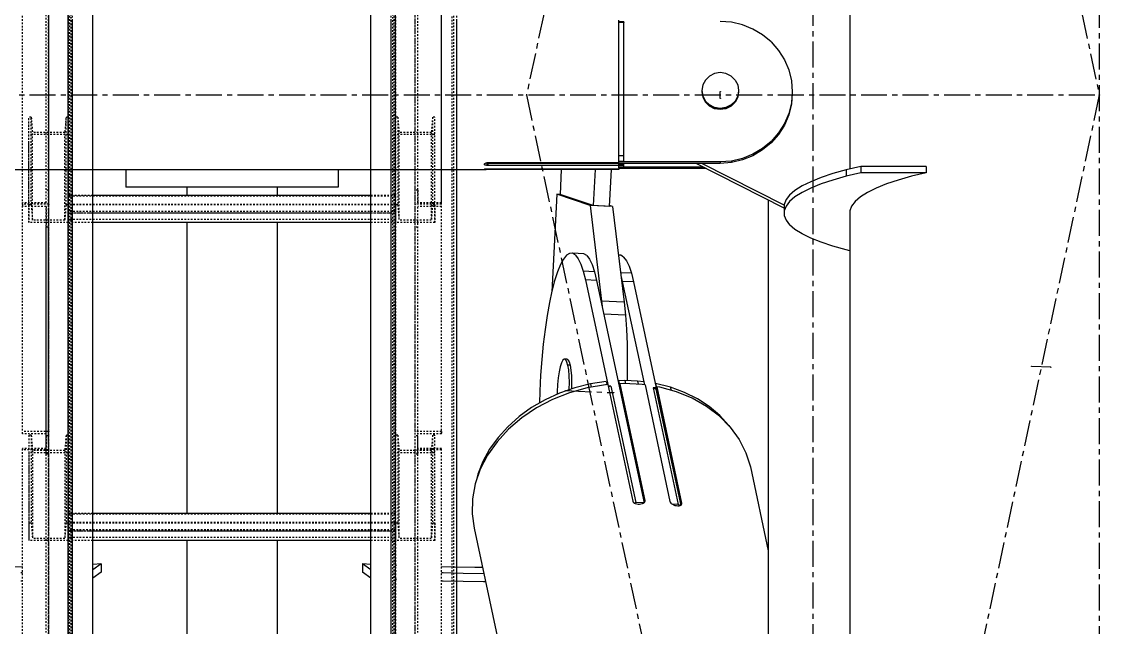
# Model space of a CAD drawing. Header units: millimetres. Extents: x 5143 to 30813, y 232 to 21408.
# Drawn here: x 12040.7 to 12370, y 18037.8 to 18222.7 of the extents above; entities that cross this region are included whole.
import ezdxf

# ---------------------------------------------------------------- set-up
doc = ezdxf.new("R2010")
doc.units = ezdxf.units.MM
doc.header["$LTSCALE"] = 0.25
for name, pattern in [('CENTER', [50.8, 31.75, -6.35, 6.35, -6.35]), ('XKITLINE00', [0]), ('XKITLINE02', [4, 2, -2]), ('XKITLINE03', [6, 3, -1, 1, -1])]:
    doc.linetypes.add(name, pattern=pattern)

msp = doc.modelspace()

# ---------------------------------------------------------------- linework, layer by layer
at = {"color": 1, "linetype": 'XKITLINE03'}
for p, q in [((12049.02, 19347.97), (12049.01, 17639.73)), ((12055.02, 19330.99), (12055.02, 17630.24)), ((12154.97, 17630.24), (12154.97, 19330.99)), ((12049.01, 18286.13), (12049.01, 18166.91)), ((12160.99, 18166.91), (12160.99, 18286.13)), ((12055.01, 18188.18), (12055.01, 18161.37)), ((12154.99, 18161.37), (12154.99, 18188.18)), ((12049.01, 18166.91), (12049.01, 18097.59)), ((12160.99, 18097.59), (12160.99, 18166.91)), ((12154.99, 18164.24), (12055.01, 18164.24)), ((12049.01, 18091.94), (12049.01, 17972.73)), ((12055.01, 18091.09), (12055.01, 18064.28)), ((12154.99, 18064.28), (12154.99, 18091.09)), ((12160.99, 17972.73), (12160.99, 18091.94)), ((12154.99, 18067.15), (12055.01, 18067.15))]:
    msp.add_line(p, q, dxfattribs=at)
at = {"color": 3, "linetype": 'XKITLINE02'}
for p, q in [((12054.93, 17642.74), (12054.93, 19342.25)), ((12055.46, 17641.93), (12055.47, 19341.44)), ((12154.54, 17641.93), (12154.54, 19341.44)), ((12155.07, 17642.74), (12155.07, 19342.25)), ((12172.31, 17642.74), (12172.31, 19342.25)), ((12172.84, 17641.93), (12172.84, 19341.44)), ((12062.52, 17630.44), (12062.52, 19335.78)), ((12147.47, 17630.24), (12147.47, 19335.78)), ((12154.12, 17630.57), (12154.12, 19335.45)), ((12154.97, 17630.24), (12154.97, 19335.78)), ((12055.02, 17630.24), (12055.02, 19043.1)), ((12055.87, 17630.57), (12055.87, 19043.1)), ((12056.31, 17641.93), (12056.31, 19043.1)), ((12062.52, 17635.03), (12062.52, 19043.1)), ((12147.47, 17634.82), (12147.47, 19043.1)), ((12153.69, 17672.9), (12153.69, 19043.1)), ((12173.69, 17641.93), (12173.69, 19043.1)), ((12048.21, 18167.34), (12048.21, 18290.45)), ((12049.01, 18166.91), (12049.01, 18290.45)), ((12160.99, 18166.91), (12160.99, 18290.45)), ((12161.79, 18167.34), (12161.79, 18290.45)), ((12041.01, 18166.91), (12041.01, 18286.56)), ((12168.99, 18166.91), (12168.99, 18286.56)), ((12168.99, 18167.34), (12168.99, 18286.56)), ((12056.31, 18177.45), (12056.31, 18223.1)), ((12062.52, 18177.45), (12062.52, 18223.1)), ((12147.47, 18177.45), (12147.47, 18223.1)), ((12153.69, 18177.45), (12153.69, 18223.1)), ((12173.69, 18177.45), (12173.69, 18223.1)), ((12043.69, 18193.52), (12043.01, 18193.52)), ((12043.01, 18185.59), (12043.01, 18193.52)), ((12043.01, 18166.71), (12043.01, 18193.52)), ((12043.69, 18193.52), (12044.07, 18188.86)), ((12043.69, 18166.71), (12043.69, 18193.52)), ((12054.33, 18193.52), (12053.95, 18188.86)), ((12055.01, 18193.52), (12054.33, 18193.52)), ((12054.33, 18166.71), (12054.33, 18193.52)), ((12055.01, 18193.52), (12055.01, 18188.18)), ((12055.01, 18166.71), (12055.01, 18193.52)), ((12154.99, 18161.37), (12154.99, 18193.52)), ((12155.67, 18193.52), (12154.99, 18193.52)), ((12155.67, 18193.52), (12155.67, 18166.71)), ((12155.67, 18193.52), (12156.05, 18188.86)), ((12166.31, 18193.52), (12165.93, 18188.86)), ((12166.31, 18193.52), (12166.31, 18166.71)), ((12166.99, 18193.52), (12166.31, 18193.52)), ((12166.99, 18161.37), (12166.99, 18193.52)), ((12055.01, 18188.18), (12043.01, 18188.18)), ((12053.95, 18188.86), (12044.07, 18188.86)), ((12044.07, 18162.05), (12044.07, 18188.86)), ((12053.95, 18162.05), (12053.95, 18188.86)), ((12055.01, 18161.37), (12055.01, 18188.18)), ((12166.99, 18188.18), (12154.99, 18188.18)), ((12156.05, 18188.86), (12156.05, 18162.05)), ((12165.93, 18188.86), (12156.05, 18188.86)), ((12165.93, 18188.86), (12165.93, 18162.05)), ((12043.01, 18161.37), (12043.01, 18185.59)), ((12049.01, 18171.23), (12048.21, 18171.23)), ((12161.79, 18171.23), (12160.99, 18171.23)), ((12161.79, 18171.23), (12161.79, 18167.34)), ((12055.01, 18161.37), (12055.01, 18169.58)), ((12062.52, 18169.58), (12055.01, 18169.58)), ((12154.99, 18169.42), (12055.01, 18169.42)), ((12154.99, 18169.58), (12147.47, 18169.58)), ((12154.99, 18161.37), (12154.99, 18169.58)), ((12048.21, 18167.34), (12041.01, 18167.34)), ((12049.01, 18166.91), (12041.01, 18166.91)), ((12041.01, 18166.91), (12041.01, 18166.21)), ((12049.01, 18166.91), (12041.01, 18166.91)), ((12041.01, 18096.89), (12041.01, 18166.91)), ((12048.21, 18166.21), (12041.01, 18166.21)), ((12043.69, 18166.71), (12043.01, 18166.71)), ((12043.01, 18166.71), (12043.01, 18161.37)), ((12043.69, 18166.71), (12044.07, 18162.05)), ((12048.21, 18166.21), (12048.21, 18159.94)), ((12048.21, 18094.1), (12048.21, 18166.21)), ((12049.01, 18166.91), (12049.01, 18159.94)), ((12049.01, 18094.1), (12049.01, 18166.91)), ((12054.33, 18166.71), (12053.95, 18162.05)), ((12055.01, 18166.71), (12054.33, 18166.71)), ((12154.99, 18166.87), (12055.01, 18166.87)), ((12154.99, 18166.71), (12055.01, 18166.71)), ((12055.01, 18166.71), (12055.01, 18161.37)), ((12154.99, 18164.66), (12055.01, 18164.66)), ((12154.99, 18166.71), (12154.99, 18161.37)), ((12155.67, 18166.71), (12154.99, 18166.71)), ((12155.67, 18166.71), (12156.05, 18162.05)), ((12168.99, 18166.91), (12160.99, 18166.91)), ((12160.99, 18090.62), (12160.99, 18166.91)), ((12168.99, 18166.91), (12160.99, 18166.91)), ((12168.99, 18167.34), (12161.79, 18167.34)), ((12161.79, 18090.62), (12161.79, 18166.21)), ((12168.99, 18166.21), (12161.79, 18166.21)), ((12166.31, 18166.71), (12165.93, 18162.05)), ((12166.99, 18166.71), (12166.31, 18166.71)), ((12166.99, 18166.71), (12166.99, 18161.37)), ((12168.99, 18096.89), (12168.99, 18166.91)), ((12055.01, 18161.37), (12043.01, 18161.37)), ((12053.95, 18162.05), (12044.07, 18162.05)), ((12062.52, 18164.24), (12055.01, 18164.24)), ((12154.99, 18162.3), (12055.01, 18162.3)), ((12062.52, 18161.37), (12055.01, 18161.37)), ((12154.99, 18164.24), (12147.47, 18164.24)), ((12154.99, 18161.37), (12147.47, 18161.37)), ((12166.99, 18161.37), (12154.99, 18161.37)), ((12165.93, 18162.05), (12156.05, 18162.05)), ((12049.01, 18159.94), (12048.21, 18159.94)), ((12048.21, 18090.62), (12048.21, 18159.94)), ((12049.01, 18090.62), (12049.01, 18159.94)), ((12161.79, 18159.94), (12160.99, 18159.94)), ((12049.01, 18097.59), (12041.01, 18097.59)), ((12048.21, 18096.89), (12041.01, 18096.89)), ((12043.69, 18096.43), (12043.01, 18096.43)), ((12043.01, 18096.43), (12043.01, 18091.09)), ((12043.01, 18096.43), (12043.01, 18069.62)), ((12043.69, 18096.43), (12044.07, 18091.77)), ((12043.69, 18096.43), (12043.69, 18069.62)), ((12049.01, 18096.26), (12048.21, 18096.26)), ((12048.21, 18096.26), (12048.21, 18092.38)), ((12048.21, 17973.16), (12048.21, 18096.26)), ((12049.01, 18096.26), (12049.01, 18091.94)), ((12049.01, 17972.73), (12049.01, 18096.26)), ((12054.33, 18096.43), (12053.95, 18091.77)), ((12055.01, 18096.43), (12054.33, 18096.43)), ((12054.33, 18096.43), (12054.33, 18069.62)), ((12055.01, 18096.43), (12055.01, 18091.09)), ((12055.01, 18096.43), (12055.01, 18069.62)), ((12154.99, 18064.28), (12154.99, 18096.43)), ((12155.67, 18096.43), (12154.99, 18096.43)), ((12155.67, 18096.43), (12155.67, 18069.62)), ((12155.67, 18096.43), (12156.05, 18091.77)), ((12160.99, 18090.62), (12160.99, 18097.59)), ((12168.99, 18097.59), (12160.99, 18097.59)), ((12160.99, 17972.73), (12160.99, 18096.26)), ((12161.79, 18096.26), (12160.99, 18096.26)), ((12161.79, 18090.62), (12161.79, 18096.89)), ((12168.99, 18096.89), (12161.79, 18096.89)), ((12161.79, 17973.16), (12161.79, 18096.26)), ((12166.31, 18096.43), (12165.93, 18091.77)), ((12166.31, 18096.43), (12166.31, 18069.62)), ((12166.99, 18096.43), (12166.31, 18096.43)), ((12166.99, 18064.28), (12166.99, 18096.43)), ((12168.99, 18097.59), (12168.99, 18096.89)), ((12048.21, 18092.38), (12041.01, 18092.38)), ((12041.01, 18092.38), (12041.01, 18091.94)), ((12041.01, 17972.73), (12041.01, 18092.38)), ((12168.99, 18092.38), (12161.79, 18092.38)), ((12168.99, 17972.73), (12168.99, 18092.38)), ((12049.01, 18091.94), (12041.01, 18091.94)), ((12055.01, 18091.09), (12043.01, 18091.09)), ((12043.01, 18091.09), (12043.01, 18064.28)), ((12053.95, 18091.77), (12044.07, 18091.77)), ((12044.07, 18091.77), (12044.07, 18064.95)), ((12049.01, 18090.62), (12048.21, 18090.62)), ((12053.95, 18091.77), (12053.95, 18064.95)), ((12055.01, 18091.09), (12055.01, 18064.28)), ((12166.99, 18091.09), (12154.99, 18091.09)), ((12156.05, 18091.77), (12156.05, 18064.95)), ((12165.93, 18091.77), (12156.05, 18091.77)), ((12168.99, 18091.94), (12160.99, 18091.94)), ((12161.79, 18090.62), (12160.99, 18090.62)), ((12165.93, 18091.77), (12165.93, 18064.95)), ((12055.01, 18064.28), (12055.01, 18072.49)), ((12062.52, 18072.49), (12055.01, 18072.49)), ((12154.99, 18072.33), (12055.01, 18072.33)), ((12154.99, 18072.49), (12147.47, 18072.49)), ((12154.99, 18064.28), (12154.99, 18072.49)), ((12043.69, 18069.62), (12043.01, 18069.62)), ((12043.01, 18069.62), (12043.01, 18064.28)), ((12043.69, 18069.62), (12044.07, 18064.95)), ((12054.33, 18069.62), (12053.95, 18064.95)), ((12055.01, 18069.62), (12054.33, 18069.62)), ((12154.99, 18069.78), (12055.01, 18069.78)), ((12154.99, 18069.62), (12055.01, 18069.62)), ((12055.01, 18069.62), (12055.01, 18064.28)), ((12154.99, 18069.62), (12154.99, 18064.28)), ((12155.67, 18069.62), (12154.99, 18069.62)), ((12155.67, 18069.62), (12156.05, 18064.95)), ((12166.31, 18069.62), (12165.93, 18064.95)), ((12166.99, 18069.62), (12166.31, 18069.62)), ((12166.99, 18069.62), (12166.99, 18064.28)), ((12154.99, 18067.57), (12055.01, 18067.57)), ((12062.52, 18067.15), (12055.01, 18067.15)), ((12154.99, 18067.15), (12147.47, 18067.15)), ((12055.01, 18064.28), (12043.01, 18064.28)), ((12053.95, 18064.95), (12044.07, 18064.95)), ((12154.99, 18065.21), (12055.01, 18065.21)), ((12062.52, 18064.28), (12055.01, 18064.28)), ((12154.99, 18064.28), (12147.47, 18064.28)), ((12166.99, 18064.28), (12154.99, 18064.28)), ((12165.93, 18064.95), (12156.05, 18064.95))]:
    msp.add_line(p, q, dxfattribs=at)
at = {"color": 8, "linetype": 'CENTER'}
for p, q in [((12370, 19282.77), (12370, 17654.86)), ((12370, 19020.27), (12195, 18200.27)), ((12282.5, 18610.27), (12282.5, 17790.27)), ((12282.5, 18610.27), (12370, 18200.27)), ((12254.2, 18199.27), (12254.2, 18201.28)), ((11840, 18200.27), (12370, 18200.28)), ((12195, 18200.27), (12370, 17380.27)), ((12370, 18200.27), (12282.5, 17790.27)), ((12355.23, 18117.18), (12349.34, 18117.42)), ((12206.96, 18110.04), (12221.68, 18109.42))]:
    msp.add_line(p, q, dxfattribs=at)
at = {"color": 8, "linetype": 'XKITLINE00'}
for p, q in [((12293.8, 18229.97), (12293.8, 18177.65)), ((12223.2, 18179.53), (12223.2, 18223.07)), ((12224.7, 18222.62), (12223.2, 18222.62)), ((12224.7, 18222.4), (12223.2, 18222.4)), ((12224.7, 18222.62), (12224.7, 18222.4)), ((12224.7, 18183.97), (12224.7, 18222.4)), ((12257.64, 18222.46), (12254.2, 18222.72)), ((12260.99, 18221.68), (12257.64, 18222.46)), ((12264.18, 18220.39), (12260.99, 18221.68)), ((12267.13, 18218.63), (12264.18, 18220.39)), ((12269.75, 18216.44), (12267.13, 18218.63)), ((12269.75, 18216.44), (12271.99, 18213.88)), ((12271.99, 18213.88), (12273.8, 18211.02)), ((12273.8, 18211.02), (12275.12, 18207.91)), ((12275.12, 18207.91), (12275.92, 18204.63)), ((12249.66, 18204.84), (12248.87, 18203.32)), ((12250.9, 18206.05), (12249.66, 18204.84)), ((12252.46, 18206.83), (12250.9, 18206.05)), ((12254.2, 18207.09), (12252.46, 18206.83)), ((12255.93, 18206.83), (12254.2, 18207.09)), ((12257.49, 18206.05), (12255.93, 18206.83)), ((12258.73, 18204.84), (12257.49, 18206.05)), ((12258.73, 18204.84), (12259.52, 18203.32)), ((12275.92, 18204.63), (12276.2, 18201.28)), ((12248.87, 18203.32), (12248.6, 18201.64)), ((12248.6, 18201.64), (12248.87, 18199.95)), ((12248.6, 18201.64), (12248.6, 18201.46)), ((12248.6, 18201.46), (12248.6, 18201.28)), ((12248.6, 18201.46), (12248.87, 18199.77)), ((12248.6, 18201.46), (12248.87, 18199.77)), ((12248.6, 18201.28), (12248.87, 18199.59)), ((12259.52, 18203.32), (12259.8, 18201.64)), ((12259.8, 18201.64), (12259.52, 18199.95)), ((12259.8, 18201.46), (12259.52, 18199.77)), ((12259.8, 18201.46), (12259.52, 18199.77)), ((12259.8, 18201.28), (12259.52, 18199.59)), ((12259.8, 18201.64), (12259.8, 18201.46)), ((12259.8, 18201.46), (12259.8, 18201.28)), ((12276.2, 18201.28), (12275.92, 18197.92)), ((12276.2, 18200.83), (12275.92, 18197.48)), ((12276.2, 18201.28), (12276.2, 18200.83)), ((12248.87, 18199.95), (12249.66, 18198.43)), ((12248.87, 18199.77), (12249.66, 18198.25)), ((12248.87, 18199.77), (12249.66, 18198.25)), ((12248.87, 18199.59), (12249.66, 18198.07)), ((12250.9, 18197.22), (12249.66, 18198.43)), ((12250.9, 18197.04), (12249.66, 18198.25)), ((12250.9, 18197.04), (12249.66, 18198.25)), ((12250.9, 18196.86), (12249.66, 18198.07)), ((12258.73, 18198.43), (12257.49, 18197.22)), ((12258.73, 18198.25), (12257.49, 18197.04)), ((12258.73, 18198.25), (12257.49, 18197.04)), ((12258.73, 18198.07), (12257.49, 18196.86)), ((12259.52, 18199.95), (12258.73, 18198.43)), ((12259.52, 18199.77), (12258.73, 18198.25)), ((12259.52, 18199.77), (12258.73, 18198.25)), ((12259.52, 18199.59), (12258.73, 18198.07)), ((12275.92, 18197.92), (12275.12, 18194.65)), ((12275.92, 18197.48), (12275.12, 18194.21)), ((12252.46, 18196.44), (12250.9, 18197.22)), ((12252.46, 18196.27), (12250.9, 18197.04)), ((12252.46, 18196.27), (12250.9, 18197.04)), ((12252.46, 18196.09), (12250.9, 18196.86)), ((12254.2, 18196.18), (12252.46, 18196.44)), ((12254.2, 18196), (12252.46, 18196.27)), ((12254.2, 18196), (12252.46, 18196.27)), ((12254.2, 18195.82), (12252.46, 18196.09)), ((12255.93, 18196.44), (12254.2, 18196.18)), ((12255.93, 18196.27), (12254.2, 18196)), ((12255.93, 18196.27), (12254.2, 18196)), ((12254.2, 18196.18), (12254.2, 18196)), ((12255.93, 18196.09), (12254.2, 18195.82)), ((12254.2, 18196), (12254.2, 18195.82)), ((12257.49, 18197.22), (12255.93, 18196.44)), ((12257.49, 18197.04), (12255.93, 18196.27)), ((12257.49, 18197.04), (12255.93, 18196.27)), ((12257.49, 18196.86), (12255.93, 18196.09)), ((12275.12, 18194.65), (12273.8, 18191.54)), ((12275.12, 18194.21), (12273.8, 18191.1)), ((12273.8, 18191.54), (12271.99, 18188.67)), ((12273.8, 18191.1), (12271.99, 18188.23)), ((12271.99, 18188.67), (12269.75, 18186.11)), ((12271.99, 18188.23), (12269.75, 18185.67)), ((12269.75, 18186.11), (12267.13, 18183.93)), ((12269.75, 18185.67), (12267.13, 18183.48)), ((12224.7, 18181.74), (12223.2, 18181.74)), ((12224.7, 18179.98), (12224.7, 18183.97)), ((12264.18, 18182.17), (12260.99, 18180.88)), ((12264.18, 18181.72), (12260.99, 18180.44)), ((12267.13, 18183.93), (12264.18, 18182.17)), ((12267.13, 18183.48), (12264.18, 18181.72)), ((12182.19, 18179.22), (12182.11, 18179.13)), ((12182.11, 18179.13), (12182.11, 18179.03)), ((12182.11, 18179.03), (12182.19, 18178.94)), ((12182.36, 18179.35), (12182.19, 18179.22)), ((12182.36, 18178.86), (12182.19, 18178.94)), ((12182.6, 18179.45), (12182.36, 18179.35)), ((12182.6, 18178.8), (12182.36, 18178.86)), ((12182.89, 18179.51), (12182.6, 18179.45)), ((12182.89, 18178.75), (12182.6, 18178.8)), ((12182.89, 18177.66), (12182.6, 18177.65)), ((12183.2, 18179.53), (12182.89, 18179.51)), ((12182.89, 18179.51), (12182.89, 18178.75)), ((12183.2, 18178.74), (12182.89, 18178.75)), ((12183.2, 18177.67), (12182.89, 18177.66)), ((12182.89, 18177.66), (12182.89, 18177.48)), ((12223.2, 18179.53), (12183.2, 18179.53)), ((12183.2, 18179.53), (12183.2, 18179.39)), ((12183.2, 18179.39), (12183.2, 18178.74)), ((12254.2, 18179.39), (12183.2, 18179.39)), ((12223.2, 18178.74), (12183.2, 18178.74)), ((12183.2, 18177.67), (12183.2, 18177.48)), ((12223.2, 18177.67), (12183.2, 18177.67)), ((12224.7, 18179.98), (12223.2, 18179.98)), ((12254.2, 18179.83), (12223.2, 18179.83)), ((12223.2, 18178), (12223.2, 18179.39)), ((12223.2, 18179.39), (12223.2, 18179.15)), ((12224.7, 18179.15), (12223.2, 18179.15)), ((12224.7, 18178.79), (12223.2, 18178.79)), ((12224.7, 18178.25), (12223.2, 18178.25)), ((12224.7, 18178.08), (12223.2, 18178.08)), ((12223.2, 18178), (12223.2, 18177.67)), ((12249.91, 18177.83), (12223.2, 18177.83)), ((12223.2, 18177.67), (12223.2, 18177.48)), ((12224.7, 18178.49), (12224.7, 18179.39)), ((12224.7, 18178.08), (12224.7, 18178.49)), ((12249.03, 18178.27), (12224.7, 18178.27)), ((12273.76, 18165.73), (12246.83, 18179.39)), ((12273.76, 18166.62), (12248.59, 18179.39)), ((12257.64, 18180.1), (12254.2, 18179.83)), ((12254.2, 18179.83), (12254.2, 18179.39)), ((12257.64, 18179.65), (12254.2, 18179.39)), ((12260.99, 18180.88), (12257.64, 18180.1)), ((12260.99, 18180.44), (12257.64, 18179.65)), ((12257.64, 18180.1), (12257.64, 18179.65)), ((12297.11, 18178.43), (12292.65, 18177.39)), ((12317.11, 18178.43), (12297.11, 18178.43)), ((12297.11, 18178.43), (12297.11, 18176.48)), ((12317.11, 18178.43), (12317.11, 18176.48)), ((12182.19, 18177.45), (12027.8, 18177.45)), ((12072.57, 18177.45), (12072.57, 18172.16)), ((12137.42, 18177.45), (12137.42, 18172.16)), ((12182.19, 18177.58), (12182.11, 18177.54)), ((12182.11, 18177.54), (12182.11, 18177.5)), ((12182.19, 18177.45), (12182.11, 18177.5)), ((12182.36, 18177.62), (12182.19, 18177.58)), ((12182.36, 18177.46), (12182.19, 18177.45)), ((12182.6, 18177.65), (12182.36, 18177.62)), ((12182.6, 18177.47), (12182.36, 18177.46)), ((12182.89, 18177.48), (12182.6, 18177.47)), ((12183.2, 18177.48), (12182.89, 18177.48)), ((12223.2, 18177.48), (12183.2, 18177.48)), ((12205.64, 18177.48), (12205.25, 18169.91)), ((12215.97, 18177.48), (12215.39, 18166.49)), ((12220.89, 18177.48), (12220.3, 18166.28)), ((12284.98, 18175.07), (12281.83, 18173.81)), ((12288.59, 18176.26), (12284.98, 18175.07)), ((12292.65, 18177.39), (12288.59, 18176.26)), ((12292.65, 18175.44), (12288.59, 18174.31)), ((12292.65, 18177.39), (12292.65, 18175.44)), ((12297.11, 18176.48), (12292.65, 18175.44)), ((12317.11, 18176.48), (12297.11, 18176.48)), ((12312.65, 18175.44), (12308.59, 18174.31)), ((12317.11, 18176.48), (12312.65, 18175.44)), ((12137.42, 18172.16), (12072.57, 18172.16)), ((12091.2, 18172.16), (12091.2, 18169.58)), ((12118.8, 18172.16), (12118.8, 18169.58)), ((12277.03, 18171.13), (12275.4, 18169.74)), ((12279.18, 18172.49), (12277.03, 18171.13)), ((12281.83, 18173.81), (12279.18, 18172.49)), ((12281.83, 18171.86), (12279.18, 18170.54)), ((12284.98, 18173.12), (12281.83, 18171.86)), ((12288.59, 18174.31), (12284.98, 18173.12)), ((12301.83, 18171.86), (12299.18, 18170.54)), ((12304.98, 18173.12), (12301.83, 18171.86)), ((12308.59, 18174.31), (12304.98, 18173.12)), ((12204.27, 18169.95), (12202.72, 18140.19)), ((12205.25, 18169.91), (12204.27, 18169.95)), ((12214.41, 18166.53), (12204.27, 18169.95)), ((12215.39, 18166.49), (12205.25, 18169.91)), ((12268.85, 18168.22), (12268.85, 17902.52)), ((12274.31, 18168.32), (12273.76, 18166.88)), ((12275.4, 18169.74), (12274.31, 18168.32)), ((12275.4, 18167.79), (12274.31, 18166.37)), ((12277.03, 18169.18), (12275.4, 18167.79)), ((12279.18, 18170.54), (12277.03, 18169.18)), ((12295.4, 18167.79), (12294.31, 18166.37)), ((12297.03, 18169.18), (12295.4, 18167.79)), ((12299.18, 18170.54), (12297.03, 18169.18)), ((12221.28, 18166.24), (12214.41, 18166.53)), ((12214.41, 18166.53), (12217.95, 18137.3)), ((12220.3, 18166.28), (12215.39, 18166.49)), ((12221.28, 18166.24), (12220.32, 18166.56)), ((12221.28, 18166.24), (12224.82, 18137.01)), ((12273.76, 18166.88), (12273.76, 18164.93)), ((12274.31, 18166.37), (12273.76, 18164.93)), ((12273.76, 18164.93), (12273.76, 18163.49)), ((12294.31, 18166.37), (12293.76, 18164.93)), ((12293.76, 18164.93), (12293.76, 18163.49)), ((12293.8, 18165.01), (12293.8, 17654.86)), ((12091.2, 18161.37), (12091.2, 18072.49)), ((12118.8, 18161.37), (12118.8, 18072.49)), ((12273.76, 18163.49), (12274.31, 18162.05)), ((12274.31, 18162.05), (12275.4, 18160.63)), ((12293.76, 18163.49), (12293.8, 18163.4)), ((12277.03, 18159.23), (12275.4, 18160.63)), ((12279.18, 18157.87), (12277.03, 18159.23)), ((12281.83, 18156.56), (12279.18, 18157.87)), ((12284.98, 18155.3), (12281.83, 18156.56)), ((12288.59, 18154.1), (12284.98, 18155.3)), ((12207.23, 18151.34), (12206.3, 18150.19)), ((12208.16, 18151.92), (12207.23, 18151.34)), ((12209.08, 18151.94), (12208.16, 18151.92)), ((12212.51, 18151.8), (12209.08, 18151.94)), ((12209.97, 18151.4), (12209.08, 18151.94)), ((12209.97, 18151.4), (12210.81, 18150.29)), ((12213.4, 18151.25), (12212.51, 18151.8)), ((12223.8, 18151.33), (12223.08, 18151.36)), ((12224.69, 18150.78), (12223.8, 18151.33)), ((12292.65, 18152.98), (12288.59, 18154.1)), ((12293.8, 18152.71), (12292.65, 18152.98)), ((12205.37, 18148.5), (12204.47, 18146.29)), ((12206.3, 18150.19), (12205.37, 18148.5)), ((12210.81, 18150.29), (12211.61, 18148.64)), ((12211.61, 18148.64), (12212.34, 18146.47)), ((12213.4, 18151.25), (12214.25, 18150.15)), ((12214.25, 18150.15), (12215.04, 18148.5)), ((12215.04, 18148.5), (12215.77, 18146.33)), ((12224.69, 18150.78), (12225.53, 18149.67)), ((12225.53, 18149.67), (12226.33, 18148.02)), ((12226.33, 18148.02), (12227.06, 18145.85)), ((12204.47, 18146.29), (12203.6, 18143.59)), ((12215.77, 18146.33), (12212.34, 18146.47)), ((12212.34, 18146.47), (12212.99, 18143.81)), ((12215.77, 18146.33), (12216.43, 18143.66)), ((12227.06, 18145.85), (12223.73, 18145.99)), ((12223.83, 18145.15), (12224.28, 18143.33)), ((12227.06, 18145.85), (12227.72, 18143.19)), ((12203.6, 18143.59), (12202.77, 18140.44)), ((12216.43, 18143.66), (12212.99, 18143.81)), ((12212.99, 18143.81), (12219.81, 18111.87)), ((12216.43, 18143.66), (12230.91, 18075.81)), ((12227.72, 18143.19), (12224.28, 18143.33)), ((12224.28, 18143.33), (12230.81, 18112.75)), ((12227.72, 18143.19), (12234.62, 18110.86)), ((12202.77, 18140.44), (12202, 18136.88)), ((12202, 18136.88), (12201.3, 18132.95)), ((12224.82, 18137.01), (12217.95, 18137.3)), ((12217.95, 18137.3), (12218.09, 18135.86)), ((12224.82, 18137.01), (12225.22, 18133.05)), ((12201.3, 18132.95), (12200.67, 18128.71)), ((12225.22, 18133.05), (12218.64, 18133.33)), ((12225.22, 18133.05), (12225.53, 18128.76)), ((12200.67, 18128.71), (12200.13, 18124.23)), ((12225.53, 18128.76), (12225.72, 18124.2)), ((12200.13, 18124.23), (12199.68, 18119.54)), ((12225.72, 18124.2), (12225.8, 18119.44)), ((12199.68, 18119.54), (12199.33, 18114.73)), ((12205.68, 18118.55), (12205.29, 18117.34)), ((12206.08, 18119.34), (12205.68, 18118.55)), ((12206.49, 18119.66), (12206.08, 18119.34)), ((12207.28, 18119.63), (12206.49, 18119.66)), ((12206.89, 18119.5), (12206.49, 18119.66)), ((12206.89, 18119.5), (12207.25, 18118.87)), ((12207.25, 18118.87), (12207.55, 18117.79)), ((12207.67, 18119.47), (12207.28, 18119.63)), ((12207.67, 18119.47), (12208.03, 18118.83)), ((12208.03, 18118.83), (12208.34, 18117.76)), ((12225.8, 18119.44), (12225.76, 18114.53)), ((12204.96, 18115.77), (12204.68, 18113.91)), ((12205.29, 18117.34), (12204.96, 18115.77)), ((12208.34, 18117.76), (12207.55, 18117.79)), ((12207.55, 18117.79), (12207.79, 18116.33)), ((12207.79, 18116.33), (12207.94, 18114.56)), ((12208.34, 18117.76), (12208.57, 18116.3)), ((12208.57, 18116.3), (12208.73, 18114.52)), ((12199.33, 18114.73), (12199.09, 18109.86)), ((12204.48, 18111.86), (12204.36, 18109.71)), ((12204.68, 18113.91), (12204.48, 18111.86)), ((12207.94, 18114.56), (12208.01, 18112.56)), ((12208.01, 18112.56), (12207.98, 18110.43)), ((12208.73, 18114.52), (12208.79, 18112.52)), ((12208.79, 18112.52), (12208.77, 18110.54)), ((12214.53, 18112.07), (12209.76, 18110.88)), ((12219.16, 18111.83), (12213.59, 18110.89)), ((12219.39, 18112.81), (12214.53, 18112.07)), ((12214.53, 18112.07), (12214.74, 18111.08)), ((12219.87, 18111.87), (12219.16, 18111.83)), ((12219.39, 18112.81), (12219.6, 18111.85)), ((12219.87, 18111.87), (12227.46, 18076.28)), ((12223.16, 18113.07), (12223.07, 18112.56)), ((12225.09, 18113.1), (12223.16, 18113.07)), ((12223.16, 18113.07), (12223.47, 18111.58)), ((12223.57, 18112.1), (12223.39, 18111.13)), ((12224.77, 18112.17), (12223.57, 18112.1)), ((12223.57, 18112.1), (12231.16, 18076.51)), ((12230.31, 18111.93), (12224.77, 18112.17)), ((12227.01, 18113.05), (12225.09, 18113.1)), ((12225.09, 18113.1), (12225.29, 18112.15)), ((12225.76, 18114.53), (12225.72, 18113.08)), ((12228.92, 18112.94), (12227.01, 18113.05)), ((12230.81, 18112.75), (12228.92, 18112.94)), ((12228.92, 18112.94), (12229.12, 18111.98)), ((12231.22, 18111.79), (12230.31, 18111.93)), ((12230.81, 18112.75), (12231.01, 18111.82)), ((12234.43, 18112.18), (12234.39, 18111.94)), ((12238.95, 18111.04), (12234.43, 18112.18)), ((12234.43, 18112.18), (12234.71, 18110.84)), ((12199.09, 18109.86), (12198.98, 18106.24)), ((12205.13, 18109.27), (12200.72, 18107.25)), ((12208.15, 18109.38), (12202.94, 18107.32)), ((12204.36, 18109.71), (12204.35, 18108.91)), ((12209.76, 18110.88), (12205.13, 18109.27)), ((12207.98, 18110.43), (12207.97, 18110.26)), ((12213.59, 18110.89), (12208.15, 18109.38)), ((12220.78, 18111.44), (12219.95, 18111.47)), ((12220.78, 18111.44), (12220.02, 18111.14)), ((12220.78, 18111.44), (12228.37, 18075.84)), ((12223.47, 18111.58), (12223.38, 18111.08)), ((12223.39, 18111.13), (12230.93, 18075.82)), ((12231.22, 18111.79), (12238.82, 18076.19)), ((12233.73, 18110.89), (12241.33, 18075.3)), ((12234.62, 18110.86), (12233.73, 18110.89)), ((12234.54, 18110.44), (12233.73, 18110.89)), ((12234.62, 18110.86), (12234.54, 18110.44)), ((12234.54, 18110.44), (12242.11, 18075)), ((12234.78, 18111.23), (12234.61, 18110.26)), ((12234.61, 18110.26), (12242.13, 18075.01)), ((12234.64, 18110.12), (12234.63, 18110.04)), ((12234.78, 18111.23), (12242.38, 18075.64)), ((12235.7, 18111.09), (12234.78, 18111.23)), ((12240.84, 18109.68), (12235.7, 18111.09)), ((12243.24, 18109.48), (12238.95, 18111.04)), ((12238.95, 18111.04), (12239.14, 18110.14)), ((12245.64, 18107.71), (12240.84, 18109.68)), ((12247.22, 18107.5), (12243.24, 18109.48)), ((12200.72, 18107.25), (12196.58, 18104.85)), ((12202.94, 18107.32), (12198.04, 18104.75)), ((12250.03, 18105.23), (12245.64, 18107.71)), ((12250.85, 18105.14), (12247.22, 18107.5)), ((12253.92, 18102.27), (12250.03, 18105.23)), ((12192.76, 18102.1), (12189.32, 18099.03)), ((12196.58, 18104.85), (12192.76, 18102.1)), ((12198.04, 18104.75), (12193.53, 18101.71)), ((12254.08, 18102.43), (12250.85, 18105.14)), ((12253.92, 18102.27), (12257.26, 18098.88)), ((12254.08, 18102.43), (12256.86, 18099.4)), ((12189.32, 18099.03), (12186.3, 18095.7)), ((12193.53, 18101.71), (12189.5, 18098.26)), ((12256.86, 18099.4), (12257.15, 18098.99)), ((12257.26, 18098.88), (12259.98, 18095.13)), ((12186.3, 18095.7), (12183.75, 18092.15)), ((12189.5, 18098.26), (12186.01, 18094.45)), ((12183.75, 18092.15), (12181.7, 18088.41)), ((12186.01, 18094.45), (12183.12, 18090.34)), ((12259.98, 18095.13), (12262.03, 18091.07)), ((12183.12, 18090.34), (12180.89, 18086.02)), ((12227.59, 18091.46), (12227.58, 18091.41)), ((12262.03, 18091.07), (12263.39, 18086.78)), ((12180.89, 18086.02), (12179.34, 18081.55)), ((12181.7, 18088.41), (12180.17, 18084.55)), ((12263.39, 18086.78), (12268.85, 18061.17)), ((12180.17, 18084.55), (12179.62, 18082.35)), ((12179.34, 18081.55), (12178.51, 18077.01)), ((12178.51, 18077.01), (12178.42, 18072.47)), ((12227.46, 18076.28), (12227.56, 18076.03)), ((12227.56, 18076.03), (12227.75, 18075.81)), ((12228.01, 18075.62), (12227.75, 18075.81)), ((12228.37, 18075.84), (12227.94, 18075.67)), ((12228.34, 18075.46), (12228.01, 18075.62)), ((12230.83, 18075.74), (12228.37, 18075.84)), ((12230.65, 18075.6), (12230.33, 18075.45)), ((12230.91, 18075.8), (12230.65, 18075.6)), ((12231.08, 18076.02), (12230.91, 18075.8)), ((12231.16, 18076.51), (12231.07, 18076.01)), ((12231.17, 18076.26), (12231.08, 18076.02)), ((12231.16, 18076.51), (12231.17, 18076.26)), ((12238.82, 18076.19), (12238.92, 18075.94)), ((12238.92, 18075.94), (12239.1, 18075.69)), ((12239.35, 18075.45), (12239.1, 18075.69)), ((12242.38, 18075.64), (12242.3, 18075.18)), ((12242.38, 18075.64), (12242.39, 18075.4)), ((12178.42, 18072.47), (12179.05, 18068.02)), ((12228.72, 18075.35), (12228.34, 18075.46)), ((12229.13, 18075.3), (12228.72, 18075.35)), ((12229.55, 18075.29), (12229.13, 18075.3)), ((12229.95, 18075.35), (12229.55, 18075.29)), ((12230.33, 18075.45), (12229.95, 18075.35)), ((12239.67, 18075.23), (12239.35, 18075.45)), ((12241.33, 18075.3), (12239.46, 18075.38)), ((12240.04, 18075.05), (12239.67, 18075.23)), ((12240.43, 18074.91), (12240.04, 18075.05)), ((12240.83, 18074.82), (12240.43, 18074.91)), ((12241.22, 18074.78), (12240.83, 18074.82)), ((12241.58, 18074.81), (12241.22, 18074.78)), ((12241.98, 18074.93), (12241.33, 18075.3)), ((12241.89, 18074.89), (12241.58, 18074.81)), ((12242.14, 18075.02), (12241.89, 18074.89)), ((12242.3, 18075.19), (12242.14, 18075.02)), ((12242.39, 18075.4), (12242.3, 18075.19)), ((12179.05, 18068.02), (12234.71, 17807.22)), ((12091.2, 18064.28), (12091.2, 17975.4)), ((12118.8, 18064.28), (12118.8, 17975.4)), ((12041.01, 18056.23), (12037.02, 18056.15)), ((12055.02, 18056.66), (12054.73, 18056.65)), ((12065.11, 18057.13), (12062.52, 18057)), ((12065.11, 18057.13), (12062.52, 18055.29)), ((12065.11, 18057.13), (12065.11, 18054.63)), ((12147.47, 18057), (12144.89, 18057.13)), ((12147.47, 18055.29), (12144.89, 18057.13)), ((12144.89, 18057.13), (12144.89, 18054.63)), ((12155.27, 18056.65), (12154.97, 18056.66)), ((12172.97, 18056.15), (12168.99, 18056.23)), ((12179.23, 18056.04), (12172.97, 18056.15)), ((12181.61, 18056.02), (12179.23, 18056.04)), ((12041.01, 18054.4), (12040.47, 18054.39)), ((12055.02, 18054.88), (12054.73, 18054.87)), ((12065.11, 18054.63), (12062.52, 18052.79)), ((12147.47, 18052.79), (12144.89, 18054.63)), ((12155.27, 18054.87), (12154.97, 18054.88)), ((12169.52, 18054.39), (12168.99, 18054.4)), ((12175.62, 18054.25), (12169.52, 18054.39)), ((12181.89, 18054.15), (12175.62, 18054.25)), ((12182.01, 18054.15), (12181.89, 18054.15)), ((12041.01, 18051.91), (12040.47, 18051.89)), ((12055.02, 18052.38), (12054.73, 18052.37)), ((12155.27, 18052.37), (12154.97, 18052.38)), ((12169.52, 18051.89), (12168.99, 18051.91)), ((12175.62, 18051.76), (12169.52, 18051.89)), ((12181.89, 18051.66), (12175.62, 18051.76)), ((12182.54, 18051.65), (12181.89, 18051.66))]:
    msp.add_line(p, q, dxfattribs=at)
at = {"color": 7, "linetype": 'XKITLINE00'}
for p, q in [((12056.31, 17907.64), (12056.31, 18177.45)), ((12062.52, 17898.02), (12062.52, 18177.45)), ((12147.47, 17766.6), (12147.47, 18177.45)), ((12153.69, 17756.98), (12153.69, 18177.45)), ((12173.69, 17726.03), (12173.69, 18177.45)), ((12147.47, 18169.58), (12062.52, 18169.58)), ((12147.47, 18164.24), (12062.52, 18164.24)), ((12147.47, 18161.37), (12062.52, 18161.37)), ((12147.47, 18072.49), (12062.52, 18072.49)), ((12147.47, 18067.15), (12062.52, 18067.15)), ((12147.47, 18064.28), (12062.52, 18064.28))]:
    msp.add_line(p, q, dxfattribs=at)
at = {"color": 8, "linetype": 'XKITLINE00'}
for centre in [(12254.2, 18201.28), (12195, 18200.27), (12195, 18200.27), (12254.2, 18199.27), (12370, 18200.28), (12370, 18200.27), (12370, 18200.27), (12349.34, 18117.42), (12355.23, 18117.18), (12206.96, 18110.04), (12221.68, 18109.42)]:
    msp.add_circle(centre, 0.05, dxfattribs=at)
at = {"color": 1, "linetype": 'XKITLINE00'}
for centre in [(12055.01, 18188.18), (12154.99, 18188.18), (12049.01, 18166.91), (12049.01, 18166.91), (12160.99, 18166.91), (12160.99, 18166.91), (12055.01, 18164.24), (12055.01, 18161.37), (12154.99, 18164.24), (12154.99, 18161.37), (12049.01, 18097.59), (12160.99, 18097.59), (12049.01, 18091.94), (12055.01, 18091.09), (12154.99, 18091.09), (12160.99, 18091.94), (12055.01, 18067.15), (12154.99, 18067.15), (12055.01, 18064.28), (12154.99, 18064.28)]:
    msp.add_circle(centre, 0.05, dxfattribs=at)

doc.saveas('drawing.dxf')
